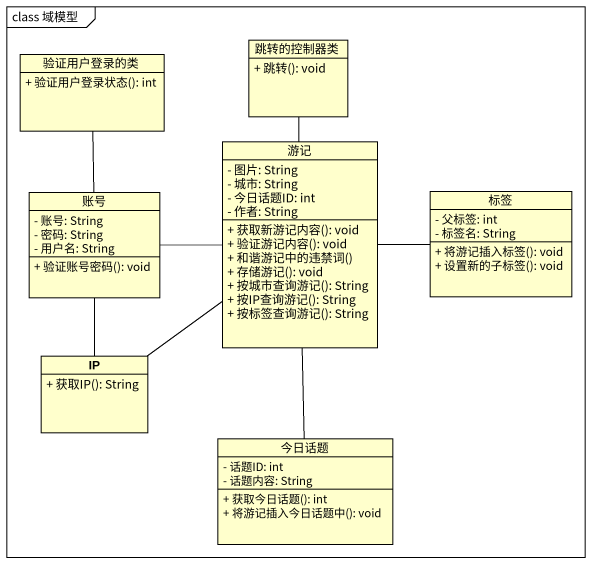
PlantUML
@startuml
mainframe class 域模型
hide circle
hide empty members
skinparam classAttributeIconSize 0
class 验证用户登录的类 {
  + 验证用户登录状态(): int
}
class 跳转的控制器类 {
  + 跳转(): void
}
class 游记 {
  - 图片: String
  - 城市: String
  - 今日话题ID: int
  - 作者: String
  + 获取新游记内容(): void
  + 验证游记内容(): void
  + 和谐游记中的违禁词()
  + 存储游记(): void
  + 按城市查询游记(): String
  + 按IP查询游记(): String
  + 按标签查询游记(): String
}
class 账号 {
  - 账号: String
  - 密码: String
  - 用户名: String
  + 验证账号密码(): void
}
class 标签 {
  - 父标签: int
  - 标签名: String
  + 将游记插入标签(): void
  + 设置新的子标签(): void
}
class IP {
  + 获取IP(): String
}
class 今日话题 {
  - 话题ID: int
  - 话题内容: String
  + 获取今日话题(): int
  + 将游记插入今日话题中(): void
}
跳转的控制器类 -- 游记
游记 -right- 标签
游记 -- 今日话题
账号 -up- 验证用户登录的类
账号 -right- 游记
账号 -- IP
IP -up- 游记
@enduml
